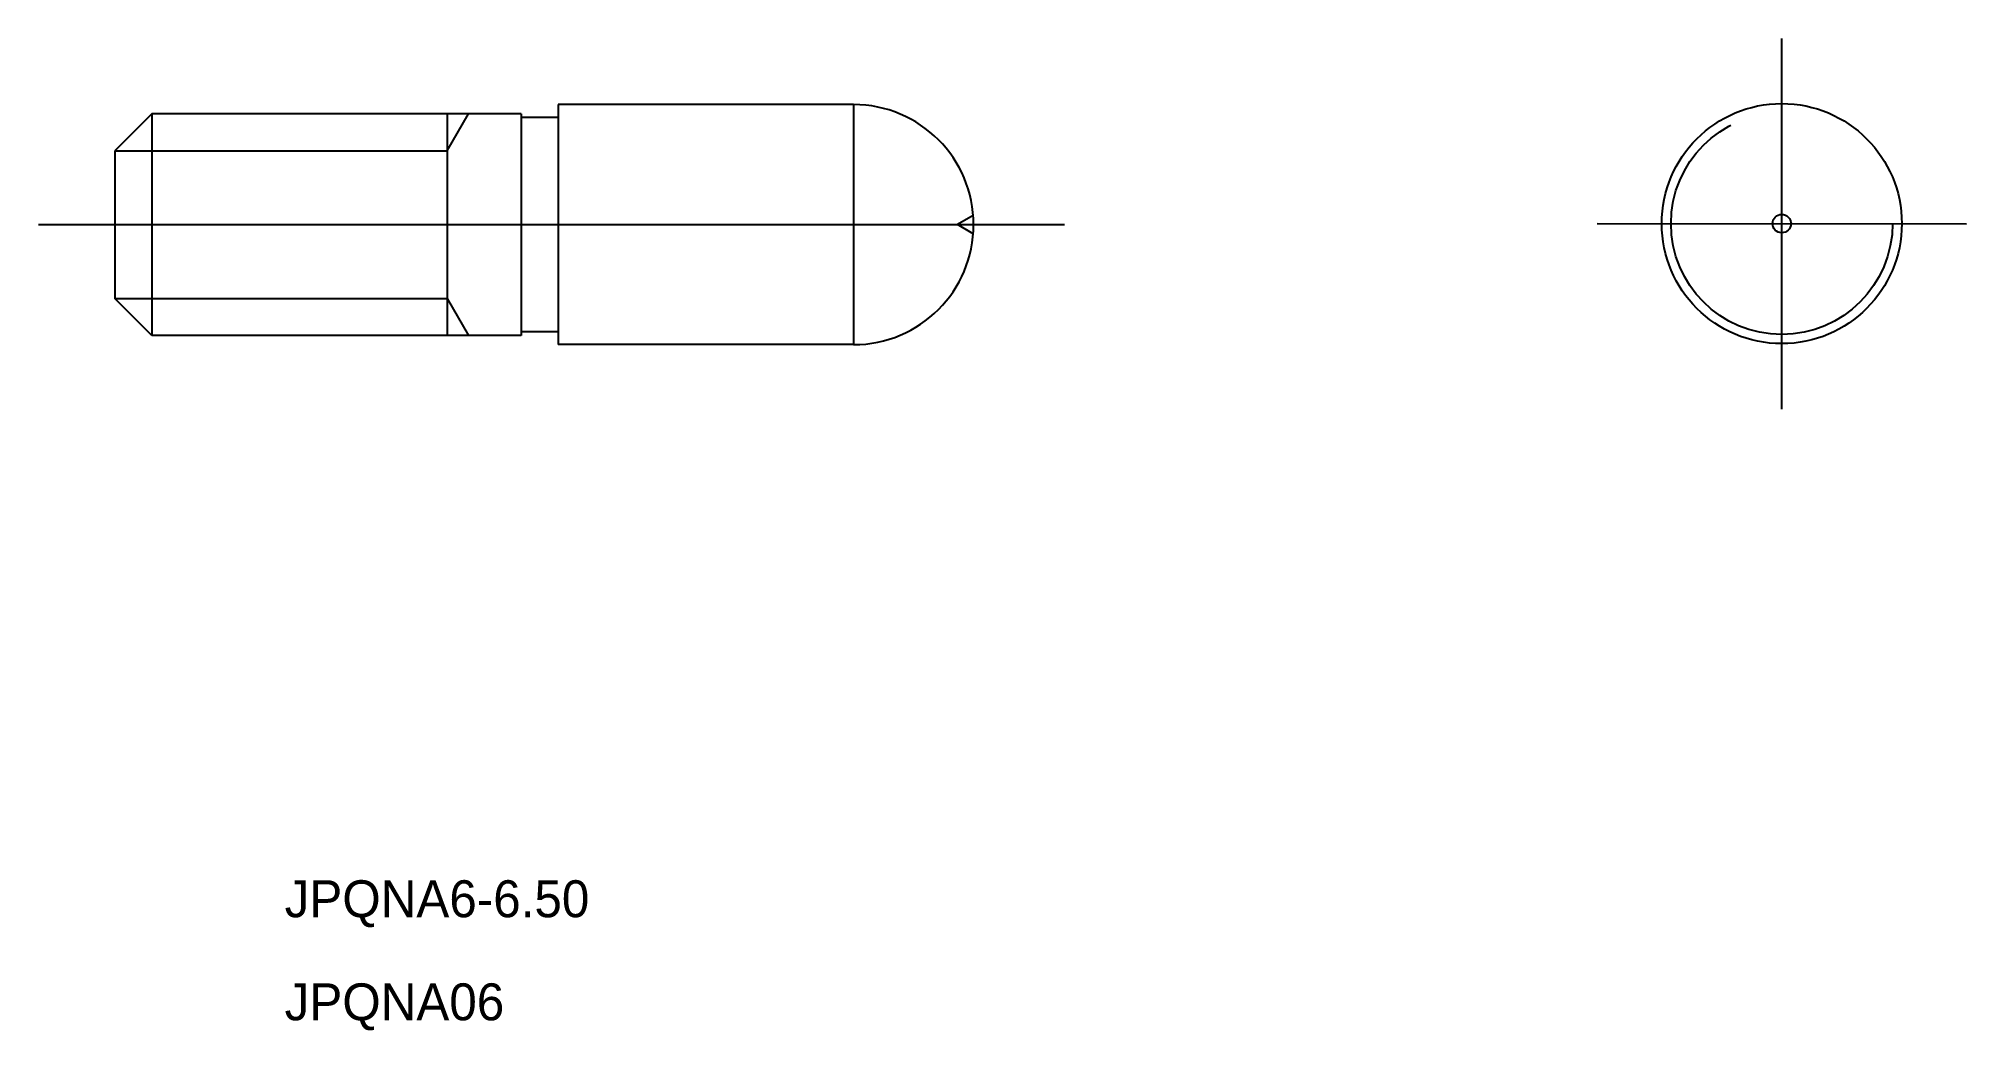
# Model space of a CAD drawing. Extents: x 550 to 602.2, y 570.8 to 597.7.
import ezdxf

# ---------------------------------------------------------------- set-up
doc = ezdxf.new("R2010")
doc.units = 0
doc.linetypes.add('CENTER', pattern=[50.8, 31.75, -6.35, 6.35, -6.35])
doc.linetypes.add('DASHED', pattern=[19.05, 12.7, -6.35])
doc.layers.get('0').update_dxf_attribs({"linetype": 'CONTINUOUS'})
doc.layers.add('CENTER', color=1, linetype='CENTER')

msp = doc.modelspace()

# ---------------------------------------------------------------- linework, layer by layer
at = {"color": 7, "linetype": 'CONTINUOUS'}
for p, q in [((553.025, 595.666), (552.025, 594.666)), ((563.025, 595.666), (553.025, 595.666)), ((553.025, 595.666), (553.025, 589.666)), ((561.025, 595.666), (561.025, 589.666)), ((563.025, 595.666), (563.025, 589.666)), ((564.025, 595.916), (564.025, 589.416)), ((572.025, 595.916), (564.025, 595.916)), ((572.025, 595.916), (572.025, 589.416)), ((564.025, 595.566), (563.025, 595.566)), ((552.025, 594.666), (552.025, 590.666)), ((553.025, 589.666), (552.025, 590.666)), ((563.025, 589.666), (553.025, 589.666)), ((564.025, 589.766), (563.025, 589.766)), ((572.025, 589.416), (564.025, 589.416))]:
    msp.add_line(p, q, dxfattribs=at)
at = {"color": 3, "linetype": 'CONTINUOUS'}
for p, q in [((561.025, 594.666), (561.603, 595.666)), ((552.025, 594.666), (561.025, 594.666)), ((552.025, 590.666), (561.025, 590.666)), ((561.025, 590.666), (561.603, 589.666))]:
    msp.add_line(p, q, dxfattribs=at)
at = {"color": 3, "linetype": 'DASHED'}
for p in [(575.266, 592.91), (575.266, 592.421)]:
    msp.add_line(p, (574.842, 592.666), dxfattribs=at)
at = {"color": 7, "linetype": 'CONTINUOUS'}
for radius in [3.25, 0.25]:
    msp.add_circle((597.162, 592.694), radius, dxfattribs=at)
at = {"color": 3, "linetype": 'DASHED'}
msp.add_circle((597.162, 592.694), 3, dxfattribs=at)
at = {"color": 7, "linetype": 'CONTINUOUS'}
msp.add_arc((572.025, 592.666), 3.25, 270, 90, dxfattribs=at)
at = {"layer": 'CENTER', "color": 1, "linetype": 'CONTINUOUS'}
for p, q in [((597.162, 587.666), (597.162, 597.704)), ((592.162, 592.694), (602.162, 592.685))]:
    msp.add_line(p, q, dxfattribs=at)
at = {"layer": 'CENTER', "color": 1, "linetype": 'CENTER'}
msp.add_line((549.957, 592.666), (577.741, 592.666), dxfattribs=at)

# ---------------------------------------------------------------- texts
at = {"color": 7, "linetype": 'CONTINUOUS'}
for s, p in [('JPQNA6-6.50', (556.622, 573.913)), ('JPQNA06', (556.622, 571.122))]:
    msp.add_text(s, height=1, dxfattribs=at).set_placement(p)

doc.saveas('drawing.dxf')
